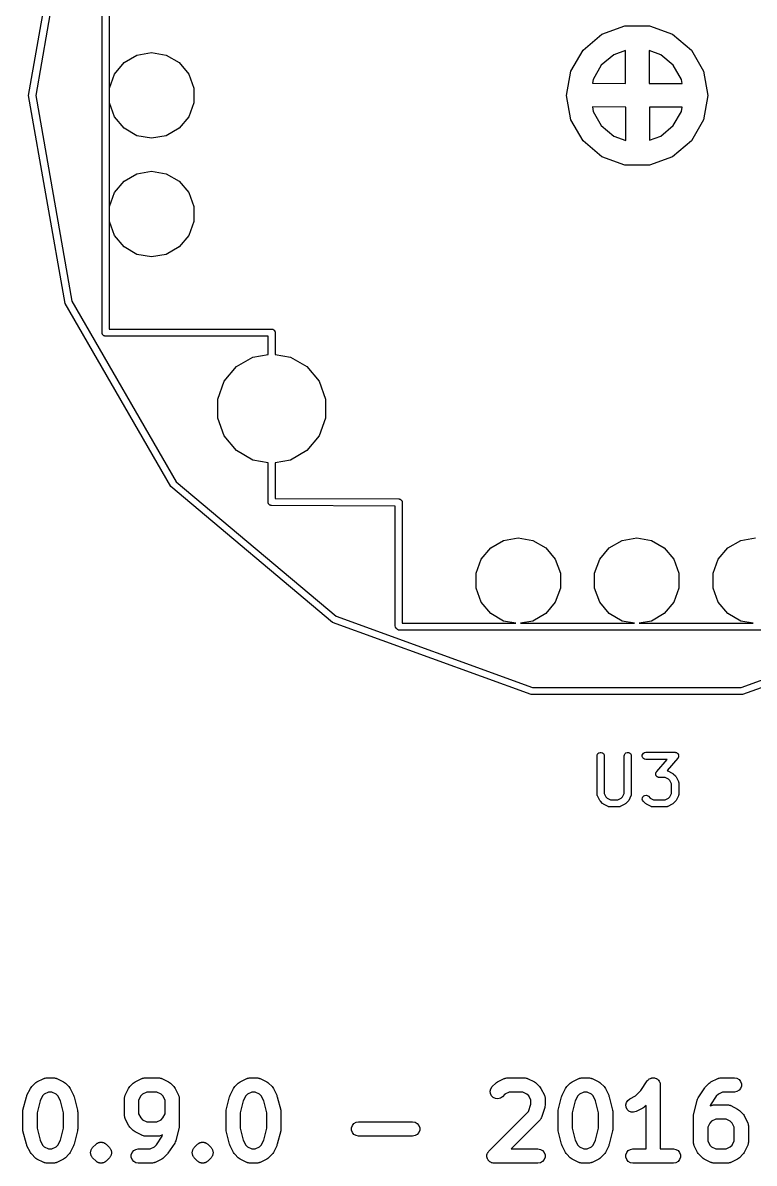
# Model space of a CAD drawing. Extents: x 76 to 227, y -129 to -83.
# Drawn here: x 201.29 to 216.72, y -128.74 to -104.7 of the extents above; entities that cross this region are included whole.
import ezdxf

# ---------------------------------------------------------------- set-up
doc = ezdxf.new("R2010")
doc.units = 0
doc.header["$MEASUREMENT"] = 0
doc.layers.add('BLACK', color=7, linetype='CONTINUOUS')

msp = doc.modelspace()

# ---------------------------------------------------------------- linework, layer by layer
at = {"layer": 'Black'}
for p, q in [((202.965, -111.23), (202.965, -101.23)), ((203.115, -101.265), (203.115, -111.155)), ((201.415, -106.23), (202.188, -101.844)), ((202.329, -101.895), (201.565, -106.23)), ((213.505, -104.94), (213.991, -104.763)), ((213.991, -104.763), (214.509, -104.763)), ((214.509, -104.763), (214.995, -104.94)), ((213.109, -105.272), (213.505, -104.94)), ((214.995, -104.94), (215.391, -105.272)), ((212.85, -105.72), (213.109, -105.272)), ((214.001, -105.284), (213.755, -105.373)), ((214.004, -105.974), (214.001, -105.284)), ((214.745, -105.373), (214.501, -105.284)), ((214.501, -105.284), (214.504, -105.976)), ((215.391, -105.272), (215.65, -105.72)), ((203.228, -105.778), (203.429, -105.538)), ((203.429, -105.538), (203.701, -105.381)), ((203.701, -105.381), (204.01, -105.327)), ((204.01, -105.327), (204.319, -105.381)), ((204.319, -105.381), (204.591, -105.538)), ((204.591, -105.538), (204.792, -105.778)), ((213.755, -105.373), (213.492, -105.594)), ((215.008, -105.594), (214.745, -105.373)), ((203.12, -106.073), (203.228, -105.778)), ((204.792, -105.778), (204.9, -106.073)), ((212.76, -106.23), (212.85, -105.72)), ((213.492, -105.594), (213.32, -105.891)), ((215.18, -105.891), (215.008, -105.594)), ((215.65, -105.72), (215.74, -106.23)), ((213.32, -105.891), (213.306, -105.971)), ((213.306, -105.971), (214.004, -105.974)), ((214.504, -105.976), (215.196, -105.979)), ((215.196, -105.979), (215.18, -105.891)), ((202.188, -110.616), (201.415, -106.23)), ((201.565, -106.23), (202.329, -110.565)), ((203.12, -106.387), (203.12, -106.073)), ((204.9, -106.073), (204.9, -106.387)), ((212.85, -106.74), (212.76, -106.23)), ((215.74, -106.23), (215.65, -106.74)), ((203.228, -106.682), (203.12, -106.387)), ((204.9, -106.387), (204.792, -106.682)), ((214.006, -106.474), (213.303, -106.471)), ((213.303, -106.471), (213.32, -106.569)), ((214.01, -107.18), (214.006, -106.474)), ((215.196, -106.479), (214.506, -106.476)), ((214.506, -106.476), (214.51, -107.173)), ((215.18, -106.569), (215.196, -106.479)), ((203.429, -106.922), (203.228, -106.682)), ((204.792, -106.682), (204.591, -106.922)), ((213.109, -107.188), (212.85, -106.74)), ((213.32, -106.569), (213.492, -106.866)), ((215.008, -106.866), (215.18, -106.569)), ((215.65, -106.74), (215.391, -107.188)), ((203.701, -107.079), (203.429, -106.922)), ((204.591, -106.922), (204.319, -107.079)), ((213.492, -106.866), (213.755, -107.087)), ((214.745, -107.087), (215.008, -106.866)), ((204.01, -107.133), (203.701, -107.079)), ((204.319, -107.079), (204.01, -107.133)), ((213.505, -107.52), (213.109, -107.188)), ((213.755, -107.087), (214.01, -107.18)), ((214.51, -107.173), (214.745, -107.087)), ((215.391, -107.188), (214.995, -107.52)), ((213.991, -107.697), (213.505, -107.52)), ((214.509, -107.697), (213.991, -107.697)), ((214.995, -107.52), (214.509, -107.697)), ((203.429, -108.038), (203.701, -107.881)), ((203.701, -107.881), (204.01, -107.827)), ((204.01, -107.827), (204.319, -107.881)), ((204.319, -107.881), (204.591, -108.038)), ((203.228, -108.278), (203.429, -108.038)), ((204.591, -108.038), (204.792, -108.278)), ((203.12, -108.573), (203.228, -108.278)), ((204.792, -108.278), (204.9, -108.573)), ((203.12, -108.887), (203.12, -108.573)), ((204.9, -108.573), (204.9, -108.887)), ((203.228, -109.182), (203.12, -108.887)), ((204.9, -108.887), (204.792, -109.182)), ((203.429, -109.422), (203.228, -109.182)), ((204.792, -109.182), (204.591, -109.422)), ((203.701, -109.579), (203.429, -109.422)), ((204.01, -109.633), (203.701, -109.579)), ((204.319, -109.579), (204.01, -109.633)), ((204.591, -109.422), (204.319, -109.579)), ((202.329, -110.565), (204.53, -114.377)), ((204.415, -114.474), (202.188, -110.616)), ((202.966, -111.236), (202.965, -111.23)), ((202.966, -111.243), (202.966, -111.236)), ((202.968, -111.249), (202.966, -111.243)), ((202.97, -111.256), (202.968, -111.249)), ((202.973, -111.261), (202.97, -111.256)), ((202.975, -111.267), (202.973, -111.261)), ((202.979, -111.273), (202.975, -111.267)), ((202.983, -111.278), (202.979, -111.273)), ((202.988, -111.282), (202.983, -111.278)), ((202.992, -111.287), (202.988, -111.282)), ((202.997, -111.291), (202.992, -111.287)), ((203.002, -111.295), (202.997, -111.291)), ((203.009, -111.297), (203.002, -111.295)), ((203.014, -111.3), (203.009, -111.297)), ((203.021, -111.302), (203.014, -111.3)), ((203.027, -111.304), (203.021, -111.302)), ((203.034, -111.304), (203.027, -111.304)), ((203.04, -111.305), (203.034, -111.304)), ((206.465, -111.305), (203.04, -111.305)), ((203.115, -111.155), (206.54, -111.155)), ((206.465, -111.689), (206.465, -111.305)), ((206.54, -111.155), (206.546, -111.156)), ((206.546, -111.156), (206.553, -111.156)), ((206.553, -111.156), (206.559, -111.158)), ((206.559, -111.158), (206.566, -111.16)), ((206.566, -111.16), (206.571, -111.163)), ((206.571, -111.163), (206.577, -111.165)), ((206.577, -111.165), (206.583, -111.169)), ((206.583, -111.169), (206.588, -111.173)), ((206.588, -111.173), (206.592, -111.178)), ((206.592, -111.178), (206.597, -111.182)), ((206.597, -111.182), (206.601, -111.187)), ((206.601, -111.187), (206.605, -111.192)), ((206.605, -111.192), (206.607, -111.199)), ((206.607, -111.199), (206.61, -111.204)), ((206.61, -111.204), (206.612, -111.211)), ((206.612, -111.211), (206.614, -111.217)), ((206.614, -111.217), (206.614, -111.224)), ((206.614, -111.224), (206.615, -111.23)), ((206.615, -111.23), (206.615, -111.689)), ((205.798, -111.946), (206.145, -111.745)), ((206.145, -111.745), (206.465, -111.689)), ((206.615, -111.689), (206.935, -111.745)), ((206.935, -111.745), (207.282, -111.946)), ((205.54, -112.253), (205.798, -111.946)), ((207.282, -111.946), (207.54, -112.253)), ((205.403, -112.63), (205.54, -112.253)), ((207.54, -112.253), (207.677, -112.63)), ((205.403, -113.03), (205.403, -112.63)), ((207.677, -112.63), (207.677, -113.03)), ((205.54, -113.407), (205.403, -113.03)), ((207.677, -113.03), (207.54, -113.407)), ((205.798, -113.714), (205.54, -113.407)), ((207.54, -113.407), (207.282, -113.714)), ((206.145, -113.915), (205.798, -113.714)), ((206.465, -113.971), (206.145, -113.915)), ((206.935, -113.915), (206.615, -113.971)), ((207.282, -113.714), (206.935, -113.915)), ((206.465, -114.8), (206.465, -113.971)), ((206.615, -113.971), (206.615, -114.725)), ((204.53, -114.377), (207.903, -117.207)), ((207.827, -117.337), (204.415, -114.474)), ((206.466, -114.806), (206.465, -114.8)), ((206.466, -114.813), (206.466, -114.806)), ((206.468, -114.819), (206.466, -114.813)), ((206.47, -114.826), (206.468, -114.819)), ((206.473, -114.831), (206.47, -114.826)), ((206.475, -114.837), (206.473, -114.831)), ((206.479, -114.842), (206.475, -114.837)), ((206.483, -114.848), (206.479, -114.842)), ((206.487, -114.852), (206.483, -114.848)), ((206.492, -114.857), (206.487, -114.852)), ((206.497, -114.861), (206.492, -114.857)), ((206.502, -114.865), (206.497, -114.861)), ((206.509, -114.867), (206.502, -114.865)), ((206.514, -114.87), (206.509, -114.867)), ((206.521, -114.872), (206.514, -114.87)), ((206.527, -114.874), (206.521, -114.872)), ((206.533, -114.874), (206.527, -114.874)), ((206.54, -114.875), (206.533, -114.874)), ((209.145, -114.885), (206.54, -114.875)), ((206.615, -114.725), (209.22, -114.735)), ((209.145, -117.41), (209.145, -114.885)), ((209.22, -114.735), (209.227, -114.736)), ((209.227, -114.736), (209.233, -114.736)), ((209.233, -114.736), (209.239, -114.738)), ((209.239, -114.738), (209.246, -114.74)), ((209.246, -114.74), (209.251, -114.743)), ((209.251, -114.743), (209.257, -114.745)), ((209.257, -114.745), (209.263, -114.749)), ((209.263, -114.749), (209.268, -114.753)), ((209.268, -114.753), (209.273, -114.758)), ((209.273, -114.758), (209.277, -114.762)), ((209.277, -114.762), (209.281, -114.768)), ((209.281, -114.768), (209.285, -114.773)), ((209.285, -114.773), (209.287, -114.779)), ((209.287, -114.779), (209.29, -114.784)), ((209.29, -114.784), (209.292, -114.791)), ((209.292, -114.791), (209.294, -114.797)), ((209.294, -114.797), (209.294, -114.804)), ((209.294, -114.804), (209.295, -114.81)), ((209.295, -114.81), (209.295, -117.355)), ((211.159, -115.768), (211.431, -115.611)), ((211.431, -115.611), (211.74, -115.557)), ((211.74, -115.557), (212.049, -115.611)), ((212.049, -115.611), (212.321, -115.768)), ((213.659, -115.768), (213.931, -115.611)), ((213.931, -115.611), (214.24, -115.557)), ((214.24, -115.557), (214.549, -115.611)), ((214.549, -115.611), (214.821, -115.768)), ((216.159, -115.768), (216.431, -115.611)), ((216.431, -115.611), (216.74, -115.557)), ((210.958, -116.008), (211.159, -115.768)), ((212.321, -115.768), (212.522, -116.008)), ((213.458, -116.008), (213.659, -115.768)), ((214.821, -115.768), (215.022, -116.008)), ((215.958, -116.008), (216.159, -115.768)), ((210.85, -116.303), (210.958, -116.008)), ((212.522, -116.008), (212.63, -116.303)), ((213.35, -116.303), (213.458, -116.008)), ((215.022, -116.008), (215.13, -116.303)), ((215.85, -116.303), (215.958, -116.008)), ((210.85, -116.617), (210.85, -116.303)), ((212.63, -116.303), (212.63, -116.617)), ((213.35, -116.617), (213.35, -116.303)), ((215.13, -116.303), (215.13, -116.617)), ((215.85, -116.617), (215.85, -116.303)), ((210.958, -116.912), (210.85, -116.617)), ((212.63, -116.617), (212.522, -116.912)), ((213.458, -116.912), (213.35, -116.617)), ((215.13, -116.617), (215.022, -116.912)), ((215.958, -116.912), (215.85, -116.617)), ((211.159, -117.152), (210.958, -116.912)), ((212.522, -116.912), (212.321, -117.152)), ((213.659, -117.152), (213.458, -116.912)), ((215.022, -116.912), (214.821, -117.152)), ((216.159, -117.152), (215.958, -116.912)), ((207.903, -117.207), (212.039, -118.712)), ((211.431, -117.309), (211.159, -117.152)), ((211.692, -117.355), (211.431, -117.309)), ((212.049, -117.309), (211.788, -117.355)), ((212.321, -117.152), (212.049, -117.309)), ((213.931, -117.309), (213.659, -117.152)), ((214.192, -117.355), (213.931, -117.309)), ((214.549, -117.309), (214.288, -117.355)), ((214.821, -117.152), (214.549, -117.309)), ((216.431, -117.309), (216.159, -117.152)), ((216.692, -117.355), (216.431, -117.309)), ((216.441, -118.712), (220.577, -117.207)), ((212.013, -118.86), (207.827, -117.337)), ((209.15, -117.436), (209.145, -117.41)), ((209.163, -117.458), (209.15, -117.436)), ((209.178, -117.472), (209.163, -117.458)), ((209.192, -117.487), (209.178, -117.472)), ((209.214, -117.5), (209.192, -117.487)), ((209.24, -117.505), (209.214, -117.5)), ((219.24, -117.505), (209.24, -117.505)), ((209.295, -117.355), (211.692, -117.355)), ((211.788, -117.355), (214.192, -117.355)), ((214.288, -117.355), (216.692, -117.355)), ((220.653, -117.337), (216.467, -118.86)), ((212.039, -118.712), (216.441, -118.712)), ((216.467, -118.86), (212.013, -118.86)), ((213.403, -120.152), (213.408, -120.127)), ((213.403, -120.962), (213.403, -120.152)), ((213.408, -120.127), (213.421, -120.104)), ((213.421, -120.104), (213.441, -120.087)), ((213.441, -120.087), (213.465, -120.079)), ((213.465, -120.079), (213.491, -120.079)), ((213.491, -120.079), (213.516, -120.087)), ((213.516, -120.087), (213.536, -120.104)), ((213.536, -120.104), (213.549, -120.127)), ((213.549, -120.127), (213.553, -120.152)), ((213.553, -120.152), (213.553, -120.944)), ((213.975, -120.152), (213.979, -120.127)), ((213.975, -120.944), (213.975, -120.152)), ((213.979, -120.127), (213.992, -120.104)), ((213.992, -120.104), (214.012, -120.087)), ((214.012, -120.087), (214.036, -120.079)), ((214.036, -120.079), (214.063, -120.079)), ((214.063, -120.079), (214.087, -120.087)), ((214.087, -120.087), (214.107, -120.104)), ((214.107, -120.104), (214.12, -120.127)), ((214.12, -120.127), (214.125, -120.152)), ((214.125, -120.152), (214.125, -120.962)), ((214.357, -120.139), (214.366, -120.115)), ((214.357, -120.165), (214.357, -120.139)), ((214.366, -120.19), (214.357, -120.165)), ((214.366, -120.115), (214.382, -120.095)), ((214.382, -120.21), (214.366, -120.19)), ((214.382, -120.095), (214.405, -120.082)), ((214.405, -120.082), (214.43, -120.077)), ((214.43, -120.077), (215.05, -120.077)), ((215.106, -120.202), (214.878, -120.462)), ((215.05, -120.077), (215.057, -120.079)), ((215.057, -120.079), (215.064, -120.079)), ((215.064, -120.079), (215.069, -120.081)), ((215.069, -120.081), (215.075, -120.082)), ((215.075, -120.082), (215.082, -120.086)), ((215.082, -120.086), (215.088, -120.088)), ((215.088, -120.088), (215.093, -120.092)), ((215.093, -120.092), (215.098, -120.095)), ((215.098, -120.095), (215.102, -120.101)), ((215.102, -120.101), (215.108, -120.105)), ((215.11, -120.195), (215.106, -120.202)), ((215.108, -120.105), (215.111, -120.11)), ((215.114, -120.19), (215.11, -120.195)), ((215.111, -120.11), (215.114, -120.115)), ((215.114, -120.115), (215.117, -120.122)), ((215.116, -120.184), (215.114, -120.19)), ((215.119, -120.179), (215.116, -120.184)), ((215.117, -120.122), (215.121, -120.128)), ((215.121, -120.172), (215.119, -120.179)), ((215.121, -120.128), (215.121, -120.134)), ((215.121, -120.134), (215.123, -120.139)), ((215.123, -120.165), (215.121, -120.172)), ((215.123, -120.139), (215.123, -120.147)), ((215.123, -120.147), (215.125, -120.154)), ((215.125, -120.154), (215.123, -120.16)), ((215.123, -120.16), (215.123, -120.165)), ((214.405, -120.223), (214.382, -120.21)), ((214.43, -120.227), (214.405, -120.223)), ((214.884, -120.227), (214.43, -120.227)), ((214.66, -120.484), (214.884, -120.227)), ((214.641, -120.532), (214.642, -120.526)), ((214.642, -120.539), (214.641, -120.532)), ((214.642, -120.52), (214.645, -120.513)), ((214.642, -120.526), (214.642, -120.52)), ((214.642, -120.546), (214.642, -120.539)), ((214.644, -120.552), (214.642, -120.546)), ((214.645, -120.558), (214.644, -120.552)), ((214.645, -120.513), (214.646, -120.506)), ((214.649, -120.564), (214.645, -120.558)), ((214.646, -120.506), (214.649, -120.501)), ((214.649, -120.501), (214.651, -120.496)), ((214.651, -120.571), (214.649, -120.564)), ((214.651, -120.496), (214.656, -120.49)), ((214.655, -120.575), (214.651, -120.571)), ((214.658, -120.58), (214.655, -120.575)), ((214.656, -120.49), (214.66, -120.484)), ((214.663, -120.585), (214.658, -120.58)), ((214.668, -120.591), (214.663, -120.585)), ((214.673, -120.594), (214.668, -120.591)), ((214.677, -120.597), (214.673, -120.594)), ((214.684, -120.6), (214.677, -120.597)), ((214.691, -120.604), (214.684, -120.6)), ((214.696, -120.605), (214.691, -120.604)), ((214.702, -120.607), (214.696, -120.605)), ((214.709, -120.607), (214.702, -120.607)), ((214.716, -120.608), (214.709, -120.607)), ((214.841, -120.608), (214.716, -120.608)), ((214.91, -120.643), (214.841, -120.608)), ((214.878, -120.462), (214.885, -120.463)), ((214.885, -120.463), (214.888, -120.465)), ((214.888, -120.465), (214.893, -120.466)), ((214.893, -120.466), (214.988, -120.514)), ((214.94, -120.673), (214.91, -120.643)), ((214.975, -120.742), (214.94, -120.673)), ((214.988, -120.514), (214.997, -120.521)), ((214.997, -120.521), (215.007, -120.528)), ((215.007, -120.528), (215.055, -120.576)), ((215.055, -120.576), (215.062, -120.585)), ((215.062, -120.585), (215.069, -120.595)), ((215.069, -120.595), (215.117, -120.69)), ((214.975, -120.944), (214.975, -120.742)), ((215.117, -120.69), (215.118, -120.694)), ((215.118, -120.694), (215.12, -120.698)), ((215.12, -120.698), (215.122, -120.707)), ((215.122, -120.707), (215.124, -120.715)), ((215.124, -120.715), (215.124, -120.72)), ((215.124, -120.72), (215.125, -120.724)), ((215.125, -120.724), (215.125, -120.962)), ((213.404, -120.966), (213.403, -120.962)), ((213.404, -120.97), (213.404, -120.966)), ((213.406, -120.979), (213.404, -120.97)), ((213.408, -120.988), (213.406, -120.979)), ((213.41, -120.991), (213.408, -120.988)), ((213.411, -120.995), (213.41, -120.991)), ((213.459, -121.091), (213.411, -120.995)), ((213.466, -121.1), (213.459, -121.091)), ((213.473, -121.11), (213.466, -121.1)), ((213.52, -121.158), (213.473, -121.11)), ((213.53, -121.165), (213.52, -121.158)), ((213.54, -121.172), (213.53, -121.165)), ((213.553, -120.944), (213.587, -121.013)), ((213.587, -121.013), (213.618, -121.043)), ((213.618, -121.043), (213.686, -121.077)), ((213.686, -121.077), (213.841, -121.077)), ((213.841, -121.077), (213.91, -121.043)), ((213.91, -121.043), (213.94, -121.013)), ((213.94, -121.013), (213.975, -120.944)), ((213.997, -121.165), (213.988, -121.172)), ((214.007, -121.158), (213.997, -121.165)), ((214.055, -121.11), (214.007, -121.158)), ((214.062, -121.1), (214.055, -121.11)), ((214.069, -121.091), (214.062, -121.1)), ((214.117, -120.995), (214.069, -121.091)), ((214.118, -120.991), (214.117, -120.995)), ((214.12, -120.988), (214.118, -120.991)), ((214.122, -120.979), (214.12, -120.988)), ((214.124, -120.97), (214.122, -120.979)), ((214.125, -120.962), (214.124, -120.966)), ((214.124, -120.966), (214.124, -120.97)), ((214.356, -121.064), (214.358, -121.038)), ((214.363, -121.089), (214.356, -121.064)), ((214.358, -121.038), (214.369, -121.014)), ((214.377, -121.11), (214.363, -121.089)), ((214.369, -121.014), (214.387, -120.996)), ((214.425, -121.158), (214.377, -121.11)), ((214.387, -120.996), (214.411, -120.985)), ((214.411, -120.985), (214.437, -120.982)), ((214.435, -121.165), (214.425, -121.158)), ((214.445, -121.172), (214.435, -121.165)), ((214.437, -120.982), (214.462, -120.989)), ((214.462, -120.989), (214.484, -121.004)), ((214.484, -121.004), (214.523, -121.043)), ((214.523, -121.043), (214.591, -121.077)), ((214.591, -121.077), (214.841, -121.077)), ((214.841, -121.077), (214.91, -121.043)), ((214.91, -121.043), (214.94, -121.013)), ((214.94, -121.013), (214.975, -120.944)), ((214.997, -121.165), (214.988, -121.172)), ((215.007, -121.158), (214.997, -121.165)), ((215.055, -121.11), (215.007, -121.158)), ((215.062, -121.1), (215.055, -121.11)), ((215.069, -121.091), (215.062, -121.1)), ((215.117, -120.995), (215.069, -121.091)), ((215.118, -120.991), (215.117, -120.995)), ((215.12, -120.988), (215.118, -120.991)), ((215.122, -120.979), (215.12, -120.988)), ((215.124, -120.97), (215.122, -120.979)), ((215.125, -120.962), (215.124, -120.966)), ((215.124, -120.966), (215.124, -120.97)), ((213.635, -121.219), (213.54, -121.172)), ((213.639, -121.221), (213.635, -121.219)), ((213.643, -121.223), (213.639, -121.221)), ((213.652, -121.224), (213.643, -121.223)), ((213.66, -121.227), (213.652, -121.224)), ((213.664, -121.227), (213.66, -121.227)), ((213.669, -121.227), (213.664, -121.227)), ((213.859, -121.227), (213.669, -121.227)), ((213.863, -121.227), (213.859, -121.227)), ((213.868, -121.227), (213.863, -121.227)), ((213.876, -121.224), (213.868, -121.227)), ((213.885, -121.223), (213.876, -121.224)), ((213.888, -121.221), (213.885, -121.223)), ((213.893, -121.219), (213.888, -121.221)), ((213.988, -121.172), (213.893, -121.219)), ((214.54, -121.219), (214.445, -121.172)), ((214.544, -121.221), (214.54, -121.219)), ((214.548, -121.223), (214.544, -121.221)), ((214.556, -121.224), (214.548, -121.223)), ((214.565, -121.227), (214.556, -121.224)), ((214.569, -121.227), (214.565, -121.227)), ((214.573, -121.227), (214.569, -121.227)), ((214.859, -121.227), (214.573, -121.227)), ((214.863, -121.227), (214.859, -121.227)), ((214.868, -121.227), (214.863, -121.227)), ((214.876, -121.224), (214.868, -121.227)), ((214.885, -121.223), (214.876, -121.224)), ((214.888, -121.221), (214.885, -121.223)), ((214.893, -121.219), (214.888, -121.221)), ((214.988, -121.172), (214.893, -121.219)), ((201.38, -127.307), (201.452, -127.164)), ((201.452, -127.164), (201.466, -127.145)), ((201.466, -127.145), (201.48, -127.125)), ((201.48, -127.125), (201.551, -127.054)), ((201.551, -127.054), (201.571, -127.04)), ((201.571, -127.04), (201.59, -127.026)), ((201.59, -127.026), (201.733, -126.954)), ((201.733, -126.954), (201.741, -126.952)), ((201.741, -126.952), (201.749, -126.948)), ((201.749, -126.948), (201.766, -126.945)), ((201.766, -126.945), (201.783, -126.94)), ((201.783, -126.94), (201.791, -126.94)), ((201.791, -126.94), (201.8, -126.939)), ((201.8, -126.939), (201.943, -126.939)), ((201.943, -126.939), (201.951, -126.94)), ((201.951, -126.94), (201.96, -126.94)), ((201.96, -126.94), (201.977, -126.945)), ((201.977, -126.945), (201.994, -126.948)), ((201.994, -126.948), (202.002, -126.952)), ((202.002, -126.952), (202.01, -126.954)), ((202.01, -126.954), (202.153, -127.026)), ((202.153, -127.026), (202.172, -127.04)), ((202.172, -127.04), (202.192, -127.054)), ((202.192, -127.054), (202.263, -127.125)), ((202.263, -127.125), (202.277, -127.145)), ((202.277, -127.145), (202.291, -127.164)), ((202.291, -127.164), (202.363, -127.307)), ((203.452, -127.307), (203.523, -127.164)), ((203.523, -127.164), (203.537, -127.145)), ((203.537, -127.145), (203.551, -127.125)), ((203.551, -127.125), (203.623, -127.054)), ((203.623, -127.054), (203.642, -127.04)), ((203.642, -127.04), (203.661, -127.026)), ((203.661, -127.026), (203.804, -126.954)), ((203.804, -126.954), (203.813, -126.952)), ((203.813, -126.952), (203.82, -126.948)), ((203.82, -126.948), (203.837, -126.945)), ((203.837, -126.945), (203.854, -126.94)), ((203.854, -126.94), (203.863, -126.94)), ((203.863, -126.94), (203.871, -126.939)), ((203.871, -126.939), (204.157, -126.939)), ((204.157, -126.939), (204.166, -126.94)), ((204.166, -126.94), (204.174, -126.94)), ((204.174, -126.94), (204.191, -126.945)), ((204.191, -126.945), (204.208, -126.948)), ((204.208, -126.948), (204.216, -126.952)), ((204.216, -126.952), (204.224, -126.954)), ((204.224, -126.954), (204.367, -127.026)), ((204.367, -127.026), (204.386, -127.04)), ((204.386, -127.04), (204.406, -127.054)), ((204.406, -127.054), (204.477, -127.125)), ((204.477, -127.125), (204.491, -127.145)), ((204.491, -127.145), (204.506, -127.164)), ((204.506, -127.164), (204.577, -127.307)), ((205.666, -127.307), (205.737, -127.164)), ((205.737, -127.164), (205.752, -127.145)), ((205.752, -127.145), (205.765, -127.125)), ((205.765, -127.125), (205.837, -127.054)), ((205.837, -127.054), (205.856, -127.04)), ((205.856, -127.04), (205.876, -127.026)), ((205.876, -127.026), (206.019, -126.954)), ((206.019, -126.954), (206.027, -126.952)), ((206.027, -126.952), (206.034, -126.948)), ((206.034, -126.948), (206.052, -126.945)), ((206.052, -126.945), (206.069, -126.94)), ((206.069, -126.94), (206.077, -126.94)), ((206.077, -126.94), (206.086, -126.939)), ((206.086, -126.939), (206.229, -126.939)), ((206.229, -126.939), (206.237, -126.94)), ((206.237, -126.94), (206.246, -126.94)), ((206.246, -126.94), (206.263, -126.945)), ((206.263, -126.945), (206.28, -126.948)), ((206.28, -126.948), (206.287, -126.952)), ((206.287, -126.952), (206.296, -126.954)), ((206.296, -126.954), (206.439, -127.026)), ((206.439, -127.026), (206.458, -127.04)), ((206.458, -127.04), (206.477, -127.054)), ((206.477, -127.054), (206.549, -127.125)), ((206.549, -127.125), (206.563, -127.145)), ((206.563, -127.145), (206.577, -127.164)), ((206.577, -127.164), (206.648, -127.307)), ((211.151, -127.218), (211.164, -127.168)), ((211.164, -127.168), (211.194, -127.125)), ((211.194, -127.125), (211.265, -127.054)), ((211.265, -127.054), (211.285, -127.04)), ((211.285, -127.04), (211.304, -127.026)), ((211.304, -127.026), (211.447, -126.954)), ((211.447, -126.954), (211.455, -126.952)), ((211.455, -126.952), (211.463, -126.948)), ((211.463, -126.948), (211.48, -126.945)), ((211.48, -126.945), (211.497, -126.94)), ((211.497, -126.94), (211.506, -126.94)), ((211.506, -126.94), (211.514, -126.939)), ((211.514, -126.939), (211.871, -126.939)), ((211.871, -126.939), (211.88, -126.94)), ((211.88, -126.94), (211.889, -126.94)), ((211.889, -126.94), (211.905, -126.945)), ((211.905, -126.945), (211.923, -126.948)), ((211.923, -126.948), (211.93, -126.952)), ((211.93, -126.952), (211.939, -126.954)), ((211.939, -126.954), (212.081, -127.026)), ((212.081, -127.026), (212.101, -127.04)), ((212.101, -127.04), (212.12, -127.054)), ((212.12, -127.054), (212.192, -127.125)), ((212.192, -127.125), (212.206, -127.145)), ((212.206, -127.145), (212.22, -127.164)), ((212.22, -127.164), (212.291, -127.307)), ((212.666, -127.307), (212.737, -127.164)), ((212.737, -127.164), (212.752, -127.145)), ((212.752, -127.145), (212.765, -127.125)), ((212.765, -127.125), (212.837, -127.054)), ((212.837, -127.054), (212.856, -127.04)), ((212.856, -127.04), (212.876, -127.026)), ((212.876, -127.026), (213.019, -126.954)), ((213.019, -126.954), (213.027, -126.952)), ((213.027, -126.952), (213.034, -126.948)), ((213.034, -126.948), (213.052, -126.945)), ((213.052, -126.945), (213.069, -126.94)), ((213.069, -126.94), (213.077, -126.94)), ((213.077, -126.94), (213.086, -126.939)), ((213.086, -126.939), (213.229, -126.939)), ((213.229, -126.939), (213.237, -126.94)), ((213.237, -126.94), (213.246, -126.94)), ((213.246, -126.94), (213.263, -126.945)), ((213.263, -126.945), (213.28, -126.948)), ((213.28, -126.948), (213.287, -126.952)), ((213.287, -126.952), (213.296, -126.954)), ((213.296, -126.954), (213.439, -127.026)), ((213.439, -127.026), (213.458, -127.04)), ((213.458, -127.04), (213.477, -127.054)), ((213.477, -127.054), (213.549, -127.125)), ((213.549, -127.125), (213.563, -127.145)), ((213.563, -127.145), (213.577, -127.164)), ((213.577, -127.164), (213.648, -127.307)), ((214.326, -127.207), (214.461, -127.005)), ((214.461, -127.005), (214.467, -126.999)), ((214.467, -126.999), (214.471, -126.992)), ((214.471, -126.992), (214.485, -126.981)), ((214.485, -126.981), (214.497, -126.968)), ((214.497, -126.968), (214.504, -126.964)), ((214.504, -126.964), (214.511, -126.959)), ((214.511, -126.959), (214.528, -126.953)), ((214.528, -126.953), (214.544, -126.945)), ((214.544, -126.945), (214.552, -126.944)), ((214.552, -126.944), (214.56, -126.941)), ((214.56, -126.941), (214.578, -126.941)), ((214.578, -126.941), (214.595, -126.939)), ((214.595, -126.939), (214.603, -126.941)), ((214.603, -126.941), (214.612, -126.941)), ((214.612, -126.941), (214.629, -126.947)), ((214.629, -126.947), (214.646, -126.951)), ((214.646, -126.951), (214.653, -126.956)), ((214.653, -126.956), (214.661, -126.959)), ((214.661, -126.959), (214.674, -126.97)), ((214.674, -126.97), (214.689, -126.98)), ((214.689, -126.98), (214.694, -126.987)), ((214.694, -126.987), (214.701, -126.992)), ((214.701, -126.992), (214.71, -127.008)), ((214.71, -127.008), (214.72, -127.022)), ((214.72, -127.022), (214.723, -127.03)), ((214.723, -127.03), (214.727, -127.037)), ((214.727, -127.037), (214.73, -127.055)), ((214.73, -127.055), (214.735, -127.072)), ((214.735, -127.072), (214.734, -127.08)), ((214.734, -127.08), (214.736, -127.089)), ((214.736, -127.089), (214.736, -128.439)), ((215.532, -127.363), (215.675, -127.148)), ((215.675, -127.148), (215.685, -127.138)), ((215.685, -127.138), (215.694, -127.125)), ((215.694, -127.125), (215.765, -127.054)), ((215.765, -127.054), (215.785, -127.04)), ((215.785, -127.04), (215.804, -127.026)), ((215.804, -127.026), (215.947, -126.954)), ((215.947, -126.954), (215.955, -126.952)), ((215.955, -126.952), (215.963, -126.948)), ((215.963, -126.948), (215.98, -126.945)), ((215.98, -126.945), (215.997, -126.94)), ((215.997, -126.94), (216.006, -126.94)), ((216.006, -126.94), (216.014, -126.939)), ((216.014, -126.939), (216.3, -126.939)), ((216.3, -126.939), (216.351, -126.948)), ((216.351, -126.948), (216.396, -126.974)), ((216.396, -126.974), (216.43, -127.014)), ((216.43, -127.164), (216.396, -127.203)), ((216.43, -127.014), (216.448, -127.063)), ((216.448, -127.115), (216.43, -127.164)), ((216.448, -127.063), (216.448, -127.115)), ((201.297, -127.624), (201.369, -127.338)), ((201.369, -127.338), (201.375, -127.323)), ((201.375, -127.323), (201.38, -127.307)), ((201.709, -127.32), (201.656, -127.427)), ((201.746, -127.283), (201.709, -127.32)), ((201.835, -127.239), (201.746, -127.283)), ((201.907, -127.239), (201.835, -127.239)), ((201.997, -127.283), (201.907, -127.239)), ((202.034, -127.32), (201.997, -127.283)), ((202.087, -127.427), (202.034, -127.32)), ((202.363, -127.307), (202.367, -127.323)), ((202.367, -127.323), (202.374, -127.338)), ((202.374, -127.338), (202.446, -127.624)), ((203.436, -127.374), (203.437, -127.366)), ((203.436, -127.731), (203.436, -127.374)), ((203.437, -127.357), (203.442, -127.34)), ((203.437, -127.366), (203.437, -127.357)), ((203.442, -127.34), (203.445, -127.323)), ((203.445, -127.323), (203.449, -127.315)), ((203.449, -127.315), (203.452, -127.307)), ((203.78, -127.32), (203.736, -127.41)), ((203.736, -127.41), (203.736, -127.696)), ((203.817, -127.283), (203.78, -127.32)), ((203.907, -127.239), (203.817, -127.283)), ((204.122, -127.239), (203.907, -127.239)), ((204.211, -127.283), (204.122, -127.239)), ((204.248, -127.32), (204.211, -127.283)), ((204.293, -127.41), (204.248, -127.32)), ((204.293, -127.696), (204.293, -127.41)), ((204.577, -127.307), (204.579, -127.315)), ((204.579, -127.315), (204.584, -127.323)), ((204.584, -127.323), (204.587, -127.34)), ((204.587, -127.34), (204.592, -127.357)), ((204.592, -127.357), (204.591, -127.366)), ((204.591, -127.366), (204.593, -127.374)), ((204.593, -127.374), (204.593, -127.946)), ((205.583, -127.624), (205.654, -127.338)), ((205.654, -127.338), (205.661, -127.323)), ((205.661, -127.323), (205.666, -127.307)), ((205.995, -127.32), (205.942, -127.427)), ((206.032, -127.283), (205.995, -127.32)), ((206.121, -127.239), (206.032, -127.283)), ((206.193, -127.239), (206.121, -127.239)), ((206.283, -127.283), (206.193, -127.239)), ((206.32, -127.32), (206.283, -127.283)), ((206.373, -127.427), (206.32, -127.32)), ((206.648, -127.307), (206.653, -127.323)), ((206.653, -127.323), (206.66, -127.338)), ((206.66, -127.338), (206.731, -127.624)), ((211.155, -127.27), (211.151, -127.218)), ((211.177, -127.317), (211.155, -127.27)), ((211.214, -127.354), (211.177, -127.317)), ((211.261, -127.376), (211.214, -127.354)), ((211.313, -127.381), (211.261, -127.376)), ((211.363, -127.367), (211.313, -127.381)), ((211.406, -127.337), (211.363, -127.367)), ((211.46, -127.283), (211.406, -127.337)), ((211.55, -127.239), (211.46, -127.283)), ((211.836, -127.239), (211.55, -127.239)), ((211.925, -127.283), (211.836, -127.239)), ((211.962, -127.32), (211.925, -127.283)), ((212.007, -127.41), (211.962, -127.32)), ((212.007, -127.493), (212.007, -127.41)), ((212.291, -127.307), (212.294, -127.315)), ((212.294, -127.315), (212.298, -127.323)), ((212.298, -127.323), (212.301, -127.34)), ((212.301, -127.34), (212.306, -127.357)), ((212.306, -127.357), (212.306, -127.366)), ((212.306, -127.366), (212.307, -127.374)), ((212.307, -127.374), (212.307, -127.517)), ((212.583, -127.624), (212.654, -127.338)), ((212.654, -127.338), (212.661, -127.323)), ((212.661, -127.323), (212.666, -127.307)), ((212.995, -127.32), (212.942, -127.427)), ((213.032, -127.283), (212.995, -127.32)), ((213.121, -127.239), (213.032, -127.283)), ((213.193, -127.239), (213.121, -127.239)), ((213.283, -127.283), (213.193, -127.239)), ((213.32, -127.32), (213.283, -127.283)), ((213.373, -127.427), (213.32, -127.32)), ((213.648, -127.307), (213.653, -127.323)), ((213.653, -127.323), (213.66, -127.338)), ((213.66, -127.338), (213.731, -127.624)), ((214.02, -127.457), (214.048, -127.414)), ((214.048, -127.414), (214.09, -127.383)), ((214.09, -127.383), (214.211, -127.322)), ((214.211, -127.322), (214.326, -127.207)), ((215.44, -127.695), (215.512, -127.409)), ((215.512, -127.409), (215.522, -127.386)), ((215.522, -127.386), (215.532, -127.363)), ((215.917, -127.327), (215.796, -127.507)), ((215.96, -127.283), (215.917, -127.327)), ((216.05, -127.239), (215.96, -127.283)), ((216.3, -127.239), (216.05, -127.239)), ((216.351, -127.23), (216.3, -127.239)), ((216.396, -127.203), (216.351, -127.23)), ((201.293, -127.66), (201.296, -127.642)), ((201.296, -127.642), (201.297, -127.624)), ((201.656, -127.427), (201.593, -127.678)), ((202.15, -127.678), (202.087, -127.427)), ((202.446, -127.624), (202.447, -127.642)), ((202.447, -127.642), (202.45, -127.66)), ((205.579, -127.66), (205.582, -127.642)), ((205.582, -127.642), (205.583, -127.624)), ((205.942, -127.427), (205.879, -127.678)), ((206.436, -127.678), (206.373, -127.427)), ((206.731, -127.624), (206.733, -127.642)), ((206.733, -127.642), (206.736, -127.66)), ((211.123, -128.483), (211.955, -127.65)), ((211.955, -127.65), (212.007, -127.493)), ((212.299, -127.565), (212.228, -127.779)), ((212.303, -127.541), (212.299, -127.565)), ((212.307, -127.517), (212.303, -127.541)), ((212.579, -127.66), (212.582, -127.642)), ((212.582, -127.642), (212.583, -127.624)), ((212.942, -127.427), (212.879, -127.678)), ((213.436, -127.678), (213.373, -127.427)), ((213.731, -127.624), (213.733, -127.642)), ((213.733, -127.642), (213.736, -127.66)), ((214.007, -127.508), (214.02, -127.457)), ((214.013, -127.56), (214.007, -127.508)), ((214.037, -127.607), (214.013, -127.56)), ((214.074, -127.642), (214.037, -127.607)), ((214.122, -127.663), (214.074, -127.642)), ((214.224, -127.651), (214.174, -127.666)), ((214.367, -127.58), (214.224, -127.651)), ((214.386, -127.566), (214.367, -127.58)), ((214.406, -127.552), (214.386, -127.566)), ((214.436, -127.522), (214.406, -127.552)), ((214.436, -128.439), (214.436, -127.522)), ((215.796, -127.507), (215.79, -127.533)), ((215.79, -127.533), (215.804, -127.526)), ((215.804, -127.526), (215.813, -127.523)), ((215.813, -127.523), (215.82, -127.519)), ((215.82, -127.519), (215.837, -127.516)), ((215.837, -127.516), (215.854, -127.511)), ((215.854, -127.511), (215.863, -127.512)), ((215.863, -127.512), (215.871, -127.51)), ((215.871, -127.51), (216.157, -127.51)), ((216.157, -127.51), (216.166, -127.512)), ((216.166, -127.512), (216.174, -127.511)), ((216.174, -127.511), (216.191, -127.516)), ((216.191, -127.516), (216.208, -127.519)), ((216.208, -127.519), (216.216, -127.523)), ((216.216, -127.523), (216.224, -127.526)), ((216.224, -127.526), (216.367, -127.597)), ((216.367, -127.597), (216.386, -127.612)), ((216.386, -127.612), (216.406, -127.625)), ((216.406, -127.625), (216.477, -127.697)), ((201.293, -128.017), (201.293, -127.66)), ((201.593, -127.678), (201.593, -127.999)), ((202.15, -127.999), (202.15, -127.678)), ((202.45, -127.66), (202.45, -128.017)), ((203.437, -127.74), (203.436, -127.731)), ((203.437, -127.749), (203.437, -127.74)), ((203.442, -127.765), (203.437, -127.749)), ((203.445, -127.783), (203.442, -127.765)), ((203.449, -127.79), (203.445, -127.783)), ((203.452, -127.799), (203.449, -127.79)), ((203.523, -127.941), (203.452, -127.799)), ((203.736, -127.696), (203.78, -127.785)), ((203.78, -127.785), (203.817, -127.822)), ((203.817, -127.822), (203.907, -127.867)), ((203.907, -127.867), (204.122, -127.867)), ((204.122, -127.867), (204.211, -127.822)), ((204.211, -127.822), (204.248, -127.785)), ((204.248, -127.785), (204.293, -127.696)), ((205.579, -128.017), (205.579, -127.66)), ((205.879, -127.678), (205.879, -127.999)), ((206.436, -127.999), (206.436, -127.678)), ((206.736, -127.66), (206.736, -128.017)), ((208.275, -127.902), (208.32, -127.876)), ((208.32, -127.876), (208.371, -127.867)), ((208.371, -127.867), (209.514, -127.867)), ((209.514, -127.867), (209.566, -127.876)), ((209.566, -127.876), (209.611, -127.902)), ((212.192, -127.837), (211.591, -128.439)), ((212.197, -127.83), (212.192, -127.837)), ((212.203, -127.825), (212.197, -127.83)), ((212.212, -127.809), (212.203, -127.825)), ((212.222, -127.795), (212.212, -127.809)), ((212.224, -127.786), (212.222, -127.795)), ((212.228, -127.779), (212.224, -127.786)), ((212.579, -128.017), (212.579, -127.66)), ((212.879, -127.678), (212.879, -127.999)), ((213.436, -127.999), (213.436, -127.678)), ((213.736, -127.66), (213.736, -128.017)), ((214.174, -127.666), (214.122, -127.663)), ((215.436, -127.731), (215.439, -127.713)), ((215.436, -128.303), (215.436, -127.731)), ((215.439, -127.713), (215.44, -127.695)), ((215.78, -127.892), (215.736, -127.981)), ((215.817, -127.855), (215.78, -127.892)), ((215.907, -127.81), (215.817, -127.855)), ((216.122, -127.81), (215.907, -127.81)), ((216.211, -127.855), (216.122, -127.81)), ((216.248, -127.892), (216.211, -127.855)), ((216.293, -127.981), (216.248, -127.892)), ((216.477, -127.697), (216.491, -127.716)), ((216.491, -127.716), (216.506, -127.736)), ((216.506, -127.736), (216.577, -127.879)), ((216.577, -127.879), (216.579, -127.887)), ((216.579, -127.887), (216.584, -127.894)), ((216.584, -127.894), (216.587, -127.912)), ((201.296, -128.035), (201.293, -128.017)), ((201.297, -128.054), (201.296, -128.035)), ((201.369, -128.339), (201.297, -128.054)), ((201.593, -127.999), (201.656, -128.251)), ((202.087, -128.251), (202.15, -127.999)), ((202.446, -128.054), (202.374, -128.339)), ((202.447, -128.035), (202.446, -128.054)), ((202.45, -128.017), (202.447, -128.035)), ((203.537, -127.961), (203.523, -127.941)), ((203.551, -127.98), (203.537, -127.961)), ((203.623, -128.052), (203.551, -127.98)), ((203.642, -128.066), (203.623, -128.052)), ((203.661, -128.08), (203.642, -128.066)), ((203.804, -128.151), (203.661, -128.08)), ((204.588, -127.982), (204.517, -128.268)), ((204.59, -127.964), (204.588, -127.982)), ((204.593, -127.946), (204.59, -127.964)), ((205.582, -128.035), (205.579, -128.017)), ((205.583, -128.054), (205.582, -128.035)), ((205.654, -128.339), (205.583, -128.054)), ((205.879, -127.999), (205.942, -128.251)), ((206.373, -128.251), (206.436, -127.999)), ((206.731, -128.054), (206.66, -128.339)), ((206.733, -128.035), (206.731, -128.054)), ((206.736, -128.017), (206.733, -128.035)), ((208.224, -127.991), (208.242, -127.942)), ((208.224, -128.043), (208.224, -127.991)), ((208.242, -128.092), (208.224, -128.043)), ((208.242, -127.942), (208.275, -127.902)), ((208.275, -128.132), (208.242, -128.092)), ((208.32, -128.158), (208.275, -128.132)), ((209.611, -128.132), (209.566, -128.158)), ((209.611, -127.902), (209.644, -127.942)), ((209.644, -128.092), (209.611, -128.132)), ((209.644, -127.942), (209.662, -127.991)), ((209.662, -128.043), (209.644, -128.092)), ((209.662, -127.991), (209.662, -128.043)), ((212.582, -128.035), (212.579, -128.017)), ((212.583, -128.054), (212.582, -128.035)), ((212.654, -128.339), (212.583, -128.054)), ((212.879, -127.999), (212.942, -128.251)), ((213.373, -128.251), (213.436, -127.999)), ((213.731, -128.054), (213.66, -128.339)), ((213.733, -128.035), (213.731, -128.054)), ((213.736, -128.017), (213.733, -128.035)), ((215.736, -127.981), (215.736, -128.267)), ((216.293, -128.267), (216.293, -127.981)), ((216.587, -127.912), (216.592, -127.929)), ((216.592, -127.929), (216.591, -127.937)), ((216.591, -127.937), (216.593, -127.946)), ((216.593, -127.946), (216.593, -128.303)), ((201.375, -128.354), (201.369, -128.339)), ((201.38, -128.37), (201.375, -128.354)), ((201.452, -128.513), (201.38, -128.37)), ((201.656, -128.251), (201.709, -128.357)), ((201.709, -128.357), (201.746, -128.394)), ((201.997, -128.394), (202.034, -128.357)), ((202.034, -128.357), (202.087, -128.251)), ((202.363, -128.37), (202.291, -128.513)), ((202.367, -128.354), (202.363, -128.37)), ((202.374, -128.339), (202.367, -128.354)), ((202.765, -128.411), (202.837, -128.34)), ((202.837, -128.34), (202.848, -128.332)), ((202.848, -128.332), (202.857, -128.323)), ((202.857, -128.323), (202.863, -128.32)), ((202.863, -128.32), (202.868, -128.316)), ((202.868, -128.316), (202.874, -128.314)), ((202.874, -128.314), (202.879, -128.31)), ((202.879, -128.31), (202.892, -128.306)), ((202.892, -128.306), (202.904, -128.301)), ((202.904, -128.301), (202.911, -128.3)), ((202.911, -128.3), (202.917, -128.298)), ((202.917, -128.298), (202.923, -128.298)), ((202.923, -128.298), (202.93, -128.296)), ((202.93, -128.296), (202.943, -128.297)), ((202.943, -128.297), (202.956, -128.296)), ((202.956, -128.296), (202.962, -128.298)), ((202.962, -128.298), (202.969, -128.298)), ((202.969, -128.298), (202.975, -128.3)), ((202.975, -128.3), (202.982, -128.301)), ((202.982, -128.301), (202.994, -128.306)), ((202.994, -128.306), (203.006, -128.31)), ((203.006, -128.31), (203.012, -128.314)), ((203.012, -128.314), (203.018, -128.316)), ((203.018, -128.316), (203.023, -128.32)), ((203.023, -128.32), (203.029, -128.323)), ((203.029, -128.323), (203.038, -128.332)), ((203.038, -128.332), (203.049, -128.34)), ((203.049, -128.34), (203.12, -128.411)), ((203.813, -128.154), (203.804, -128.151)), ((203.82, -128.158), (203.813, -128.154)), ((203.837, -128.161), (203.82, -128.158)), ((203.854, -128.166), (203.837, -128.161)), ((203.863, -128.166), (203.854, -128.166)), ((203.871, -128.167), (203.863, -128.166)), ((204.157, -128.167), (203.871, -128.167)), ((204.068, -128.394), (204.112, -128.35)), ((204.112, -128.35), (204.232, -128.17)), ((204.166, -128.166), (204.157, -128.167)), ((204.174, -128.166), (204.166, -128.166)), ((204.191, -128.161), (204.174, -128.166)), ((204.208, -128.158), (204.191, -128.161)), ((204.216, -128.154), (204.208, -128.158)), ((204.224, -128.151), (204.216, -128.154)), ((204.239, -128.144), (204.224, -128.151)), ((204.232, -128.17), (204.239, -128.144)), ((204.496, -128.315), (204.353, -128.529)), ((204.507, -128.291), (204.496, -128.315)), ((204.517, -128.268), (204.507, -128.291)), ((204.908, -128.411), (204.98, -128.34)), ((204.98, -128.34), (204.99, -128.332)), ((204.99, -128.332), (205, -128.323)), ((205, -128.323), (205.006, -128.32)), ((205.006, -128.32), (205.011, -128.316)), ((205.011, -128.316), (205.017, -128.314)), ((205.017, -128.314), (205.022, -128.31)), ((205.022, -128.31), (205.035, -128.306)), ((205.035, -128.306), (205.047, -128.301)), ((205.047, -128.301), (205.053, -128.3)), ((205.053, -128.3), (205.06, -128.298)), ((205.06, -128.298), (205.066, -128.298)), ((205.066, -128.298), (205.073, -128.296)), ((205.073, -128.296), (205.086, -128.297)), ((205.086, -128.297), (205.099, -128.296)), ((205.099, -128.296), (205.105, -128.298)), ((205.105, -128.298), (205.112, -128.298)), ((205.112, -128.298), (205.118, -128.3)), ((205.118, -128.3), (205.125, -128.301)), ((205.125, -128.301), (205.136, -128.306)), ((205.136, -128.306), (205.149, -128.31)), ((205.149, -128.31), (205.155, -128.314)), ((205.155, -128.314), (205.161, -128.316)), ((205.161, -128.316), (205.166, -128.32)), ((205.166, -128.32), (205.172, -128.323)), ((205.172, -128.323), (205.181, -128.332)), ((205.181, -128.332), (205.192, -128.34)), ((205.192, -128.34), (205.263, -128.411)), ((205.661, -128.354), (205.654, -128.339)), ((205.666, -128.37), (205.661, -128.354)), ((205.737, -128.513), (205.666, -128.37)), ((205.942, -128.251), (205.995, -128.357)), ((205.995, -128.357), (206.032, -128.394)), ((206.283, -128.394), (206.32, -128.357)), ((206.32, -128.357), (206.373, -128.251)), ((206.648, -128.37), (206.577, -128.513)), ((206.653, -128.354), (206.648, -128.37)), ((206.66, -128.339), (206.653, -128.354)), ((208.371, -128.167), (208.32, -128.158)), ((209.514, -128.167), (208.371, -128.167)), ((209.566, -128.158), (209.514, -128.167)), ((212.661, -128.354), (212.654, -128.339)), ((212.666, -128.37), (212.661, -128.354)), ((212.737, -128.513), (212.666, -128.37)), ((212.942, -128.251), (212.995, -128.357)), ((212.995, -128.357), (213.032, -128.394)), ((213.283, -128.394), (213.32, -128.357)), ((213.32, -128.357), (213.373, -128.251)), ((213.648, -128.37), (213.577, -128.513)), ((213.653, -128.354), (213.648, -128.37)), ((213.66, -128.339), (213.653, -128.354)), ((215.437, -128.311), (215.436, -128.303)), ((215.437, -128.32), (215.437, -128.311)), ((215.442, -128.337), (215.437, -128.32)), ((215.445, -128.354), (215.442, -128.337)), ((215.449, -128.362), (215.445, -128.354)), ((215.452, -128.37), (215.449, -128.362)), ((215.523, -128.513), (215.452, -128.37)), ((215.736, -128.267), (215.78, -128.357)), ((215.78, -128.357), (215.817, -128.394)), ((216.211, -128.394), (216.248, -128.357)), ((216.248, -128.357), (216.293, -128.267)), ((216.577, -128.37), (216.506, -128.513)), ((216.579, -128.362), (216.577, -128.37)), ((216.584, -128.354), (216.579, -128.362)), ((216.587, -128.337), (216.584, -128.354)), ((216.592, -128.32), (216.587, -128.337)), ((216.593, -128.303), (216.591, -128.311)), ((216.591, -128.311), (216.592, -128.32)), ((201.466, -128.532), (201.452, -128.513)), ((201.48, -128.552), (201.466, -128.532)), ((201.551, -128.623), (201.48, -128.552)), ((201.746, -128.394), (201.835, -128.439)), ((201.835, -128.439), (201.907, -128.439)), ((201.907, -128.439), (201.997, -128.394)), ((202.263, -128.552), (202.192, -128.623)), ((202.277, -128.532), (202.263, -128.552)), ((202.291, -128.513), (202.277, -128.532)), ((202.722, -128.504), (202.725, -128.491)), ((202.723, -128.517), (202.722, -128.504)), ((202.722, -128.53), (202.723, -128.517)), ((202.725, -128.543), (202.722, -128.53)), ((202.725, -128.491), (202.727, -128.478)), ((202.727, -128.556), (202.725, -128.543)), ((202.727, -128.478), (202.732, -128.466)), ((202.732, -128.568), (202.727, -128.556)), ((202.732, -128.466), (202.735, -128.454)), ((202.735, -128.581), (202.732, -128.568)), ((202.735, -128.454), (202.743, -128.443)), ((202.743, -128.591), (202.735, -128.581)), ((202.743, -128.443), (202.749, -128.431)), ((202.749, -128.603), (202.743, -128.591)), ((202.749, -128.431), (202.758, -128.422)), ((202.758, -128.612), (202.749, -128.603)), ((202.758, -128.422), (202.765, -128.411)), ((202.765, -128.623), (202.758, -128.612)), ((203.12, -128.411), (203.128, -128.422)), ((203.128, -128.612), (203.12, -128.623)), ((203.128, -128.422), (203.137, -128.431)), ((203.137, -128.603), (203.128, -128.612)), ((203.137, -128.431), (203.143, -128.443)), ((203.143, -128.591), (203.137, -128.603)), ((203.143, -128.443), (203.15, -128.454)), ((203.15, -128.581), (203.143, -128.591)), ((203.15, -128.454), (203.154, -128.466)), ((203.154, -128.568), (203.15, -128.581)), ((203.154, -128.466), (203.159, -128.478)), ((203.159, -128.556), (203.154, -128.568)), ((203.159, -128.478), (203.16, -128.491)), ((203.16, -128.543), (203.159, -128.556)), ((203.16, -128.491), (203.164, -128.504)), ((203.164, -128.53), (203.16, -128.543)), ((203.164, -128.504), (203.163, -128.517)), ((203.163, -128.517), (203.164, -128.53)), ((203.581, -128.563), (203.599, -128.514)), ((203.581, -128.615), (203.581, -128.563)), ((203.599, -128.664), (203.581, -128.615)), ((203.599, -128.514), (203.632, -128.474)), ((203.632, -128.474), (203.677, -128.448)), ((203.677, -128.448), (203.729, -128.439)), ((203.729, -128.439), (203.979, -128.439)), ((203.979, -128.439), (204.068, -128.394)), ((204.335, -128.552), (204.263, -128.623)), ((204.343, -128.54), (204.335, -128.552)), ((204.353, -128.529), (204.343, -128.54)), ((204.865, -128.504), (204.868, -128.491)), ((204.866, -128.517), (204.865, -128.504)), ((204.865, -128.53), (204.866, -128.517)), ((204.868, -128.543), (204.865, -128.53)), ((204.868, -128.491), (204.869, -128.478)), ((204.869, -128.556), (204.868, -128.543)), ((204.869, -128.478), (204.875, -128.466)), ((204.875, -128.568), (204.869, -128.556)), ((204.875, -128.466), (204.878, -128.454)), ((204.878, -128.581), (204.875, -128.568)), ((204.878, -128.454), (204.886, -128.443)), ((204.886, -128.591), (204.878, -128.581)), ((204.886, -128.443), (204.891, -128.431)), ((204.891, -128.603), (204.886, -128.591)), ((204.891, -128.431), (204.901, -128.422)), ((204.901, -128.612), (204.891, -128.603)), ((204.901, -128.422), (204.908, -128.411)), ((204.908, -128.623), (204.901, -128.612)), ((205.263, -128.411), (205.271, -128.422)), ((205.271, -128.612), (205.263, -128.623)), ((205.271, -128.422), (205.28, -128.431)), ((205.28, -128.603), (205.271, -128.612)), ((205.28, -128.431), (205.286, -128.443)), ((205.286, -128.591), (205.28, -128.603)), ((205.286, -128.443), (205.293, -128.454)), ((205.293, -128.581), (205.286, -128.591)), ((205.293, -128.454), (205.296, -128.466)), ((205.296, -128.568), (205.293, -128.581)), ((205.296, -128.466), (205.302, -128.478)), ((205.302, -128.556), (205.296, -128.568)), ((205.302, -128.478), (205.303, -128.491)), ((205.303, -128.543), (205.302, -128.556)), ((205.303, -128.491), (205.307, -128.504)), ((205.307, -128.53), (205.303, -128.543)), ((205.307, -128.504), (205.305, -128.517)), ((205.305, -128.517), (205.307, -128.53)), ((205.752, -128.532), (205.737, -128.513)), ((205.765, -128.552), (205.752, -128.532)), ((205.837, -128.623), (205.765, -128.552)), ((206.032, -128.394), (206.121, -128.439)), ((206.121, -128.439), (206.193, -128.439)), ((206.193, -128.439), (206.283, -128.394)), ((206.549, -128.552), (206.477, -128.623)), ((206.563, -128.532), (206.549, -128.552)), ((206.577, -128.513), (206.563, -128.532)), ((211.079, -128.575), (211.081, -128.569)), ((211.081, -128.595), (211.079, -128.575)), ((211.081, -128.563), (211.088, -128.544)), ((211.081, -128.569), (211.081, -128.563)), ((211.081, -128.615), (211.081, -128.595)), ((211.083, -128.621), (211.081, -128.615)), ((211.088, -128.544), (211.093, -128.525)), ((211.093, -128.525), (211.096, -128.52)), ((211.096, -128.52), (211.099, -128.514)), ((211.099, -128.514), (211.111, -128.499)), ((211.111, -128.499), (211.123, -128.483)), ((211.591, -128.439), (212.157, -128.439)), ((212.157, -128.439), (212.208, -128.448)), ((212.208, -128.448), (212.254, -128.474)), ((212.254, -128.474), (212.287, -128.514)), ((212.287, -128.514), (212.305, -128.563)), ((212.305, -128.615), (212.287, -128.664)), ((212.305, -128.563), (212.305, -128.615)), ((212.752, -128.532), (212.737, -128.513)), ((212.765, -128.552), (212.752, -128.532)), ((212.837, -128.623), (212.765, -128.552)), ((213.032, -128.394), (213.121, -128.439)), ((213.121, -128.439), (213.193, -128.439)), ((213.193, -128.439), (213.283, -128.394)), ((213.549, -128.552), (213.477, -128.623)), ((213.563, -128.532), (213.549, -128.552)), ((213.577, -128.513), (213.563, -128.532)), ((214.009, -128.563), (214.027, -128.514)), ((214.009, -128.615), (214.009, -128.563)), ((214.027, -128.664), (214.009, -128.615)), ((214.027, -128.514), (214.061, -128.474)), ((214.061, -128.474), (214.106, -128.448)), ((214.106, -128.448), (214.157, -128.439)), ((214.157, -128.439), (214.436, -128.439)), ((214.736, -128.439), (215.014, -128.439)), ((215.014, -128.439), (215.066, -128.448)), ((215.066, -128.448), (215.111, -128.474)), ((215.111, -128.474), (215.144, -128.514)), ((215.144, -128.514), (215.162, -128.563)), ((215.162, -128.615), (215.144, -128.664)), ((215.162, -128.563), (215.162, -128.615)), ((215.537, -128.532), (215.523, -128.513)), ((215.551, -128.552), (215.537, -128.532)), ((215.623, -128.623), (215.551, -128.552)), ((215.817, -128.394), (215.907, -128.439)), ((215.907, -128.439), (216.122, -128.439)), ((216.122, -128.439), (216.211, -128.394)), ((216.477, -128.552), (216.406, -128.623)), ((216.491, -128.532), (216.477, -128.552)), ((216.506, -128.513), (216.491, -128.532)), ((201.571, -128.637), (201.551, -128.623)), ((201.59, -128.651), (201.571, -128.637)), ((201.733, -128.723), (201.59, -128.651)), ((201.741, -128.725), (201.733, -128.723)), ((201.749, -128.73), (201.741, -128.725)), ((201.766, -128.733), (201.749, -128.73)), ((201.783, -128.738), (201.766, -128.733)), ((201.791, -128.737), (201.783, -128.738)), ((201.8, -128.739), (201.791, -128.737)), ((201.943, -128.739), (201.8, -128.739)), ((201.951, -128.737), (201.943, -128.739)), ((201.96, -128.738), (201.951, -128.737)), ((201.977, -128.733), (201.96, -128.738)), ((201.994, -128.73), (201.977, -128.733)), ((202.002, -128.725), (201.994, -128.73)), ((202.01, -128.723), (202.002, -128.725)), ((202.153, -128.651), (202.01, -128.723)), ((202.172, -128.637), (202.153, -128.651)), ((202.192, -128.623), (202.172, -128.637)), ((202.837, -128.695), (202.765, -128.623)), ((202.848, -128.702), (202.837, -128.695)), ((202.857, -128.711), (202.848, -128.702)), ((202.863, -128.714), (202.857, -128.711)), ((202.868, -128.718), (202.863, -128.714)), ((202.874, -128.721), (202.868, -128.718)), ((202.879, -128.725), (202.874, -128.721)), ((202.892, -128.728), (202.879, -128.725)), ((202.904, -128.733), (202.892, -128.728)), ((202.911, -128.734), (202.904, -128.733)), ((202.917, -128.736), (202.911, -128.734)), ((202.923, -128.736), (202.917, -128.736)), ((202.93, -128.738), (202.923, -128.736)), ((202.943, -128.737), (202.93, -128.738)), ((202.956, -128.738), (202.943, -128.737)), ((202.962, -128.736), (202.956, -128.738)), ((202.969, -128.736), (202.962, -128.736)), ((202.975, -128.734), (202.969, -128.736)), ((202.982, -128.733), (202.975, -128.734)), ((202.994, -128.728), (202.982, -128.733)), ((203.006, -128.725), (202.994, -128.728)), ((203.012, -128.721), (203.006, -128.725)), ((203.018, -128.718), (203.012, -128.721)), ((203.023, -128.714), (203.018, -128.718)), ((203.029, -128.711), (203.023, -128.714)), ((203.038, -128.702), (203.029, -128.711)), ((203.049, -128.695), (203.038, -128.702)), ((203.12, -128.623), (203.049, -128.695)), ((203.632, -128.703), (203.599, -128.664)), ((203.677, -128.73), (203.632, -128.703)), ((203.729, -128.739), (203.677, -128.73)), ((204.014, -128.739), (203.729, -128.739)), ((204.023, -128.737), (204.014, -128.739)), ((204.031, -128.738), (204.023, -128.737)), ((204.048, -128.733), (204.031, -128.738)), ((204.066, -128.73), (204.048, -128.733)), ((204.073, -128.725), (204.066, -128.73)), ((204.081, -128.723), (204.073, -128.725)), ((204.224, -128.651), (204.081, -128.723)), ((204.244, -128.637), (204.224, -128.651)), ((204.263, -128.623), (204.244, -128.637)), ((204.98, -128.695), (204.908, -128.623)), ((204.99, -128.702), (204.98, -128.695)), ((205, -128.711), (204.99, -128.702)), ((205.006, -128.714), (205, -128.711)), ((205.011, -128.718), (205.006, -128.714)), ((205.017, -128.721), (205.011, -128.718)), ((205.022, -128.725), (205.017, -128.721)), ((205.035, -128.728), (205.022, -128.725)), ((205.047, -128.733), (205.035, -128.728)), ((205.053, -128.734), (205.047, -128.733)), ((205.06, -128.736), (205.053, -128.734)), ((205.066, -128.736), (205.06, -128.736)), ((205.073, -128.738), (205.066, -128.736)), ((205.086, -128.737), (205.073, -128.738)), ((205.099, -128.738), (205.086, -128.737)), ((205.105, -128.736), (205.099, -128.738)), ((205.112, -128.736), (205.105, -128.736)), ((205.118, -128.734), (205.112, -128.736)), ((205.125, -128.733), (205.118, -128.734)), ((205.136, -128.728), (205.125, -128.733)), ((205.149, -128.725), (205.136, -128.728)), ((205.155, -128.721), (205.149, -128.725)), ((205.161, -128.718), (205.155, -128.721)), ((205.166, -128.714), (205.161, -128.718)), ((205.172, -128.711), (205.166, -128.714)), ((205.181, -128.702), (205.172, -128.711)), ((205.192, -128.695), (205.181, -128.702)), ((205.263, -128.623), (205.192, -128.695)), ((205.856, -128.637), (205.837, -128.623)), ((205.876, -128.651), (205.856, -128.637)), ((206.019, -128.723), (205.876, -128.651)), ((206.027, -128.725), (206.019, -128.723)), ((206.034, -128.73), (206.027, -128.725)), ((206.052, -128.733), (206.034, -128.73)), ((206.069, -128.738), (206.052, -128.733)), ((206.077, -128.737), (206.069, -128.738)), ((206.086, -128.739), (206.077, -128.737)), ((206.229, -128.739), (206.086, -128.739)), ((206.237, -128.737), (206.229, -128.739)), ((206.246, -128.738), (206.237, -128.737)), ((206.263, -128.733), (206.246, -128.738)), ((206.28, -128.73), (206.263, -128.733)), ((206.287, -128.725), (206.28, -128.73)), ((206.296, -128.723), (206.287, -128.725)), ((206.439, -128.651), (206.296, -128.723)), ((206.458, -128.637), (206.439, -128.651)), ((206.477, -128.623), (206.458, -128.637)), ((211.084, -128.627), (211.083, -128.621)), ((211.092, -128.645), (211.084, -128.627)), ((211.099, -128.664), (211.092, -128.645)), ((211.103, -128.669), (211.099, -128.664)), ((211.106, -128.675), (211.103, -128.669)), ((211.12, -128.688), (211.106, -128.675)), ((211.132, -128.703), (211.12, -128.688)), ((211.138, -128.707), (211.132, -128.703)), ((211.143, -128.711), (211.138, -128.707)), ((211.16, -128.72), (211.143, -128.711)), ((211.177, -128.73), (211.16, -128.72)), ((211.184, -128.731), (211.177, -128.73)), ((211.19, -128.733), (211.184, -128.731)), ((211.209, -128.735), (211.19, -128.733)), ((211.229, -128.739), (211.209, -128.735)), ((212.157, -128.739), (211.229, -128.739)), ((212.208, -128.73), (212.157, -128.739)), ((212.254, -128.703), (212.208, -128.73)), ((212.287, -128.664), (212.254, -128.703)), ((212.856, -128.637), (212.837, -128.623)), ((212.876, -128.651), (212.856, -128.637)), ((213.019, -128.723), (212.876, -128.651)), ((213.027, -128.725), (213.019, -128.723)), ((213.034, -128.73), (213.027, -128.725)), ((213.052, -128.733), (213.034, -128.73)), ((213.069, -128.738), (213.052, -128.733)), ((213.077, -128.737), (213.069, -128.738)), ((213.086, -128.739), (213.077, -128.737)), ((213.229, -128.739), (213.086, -128.739)), ((213.237, -128.737), (213.229, -128.739)), ((213.246, -128.738), (213.237, -128.737)), ((213.263, -128.733), (213.246, -128.738)), ((213.28, -128.73), (213.263, -128.733)), ((213.287, -128.725), (213.28, -128.73)), ((213.296, -128.723), (213.287, -128.725)), ((213.439, -128.651), (213.296, -128.723)), ((213.458, -128.637), (213.439, -128.651)), ((213.477, -128.623), (213.458, -128.637)), ((214.061, -128.703), (214.027, -128.664)), ((214.106, -128.73), (214.061, -128.703)), ((214.157, -128.739), (214.106, -128.73)), ((215.014, -128.739), (214.157, -128.739)), ((215.066, -128.73), (215.014, -128.739)), ((215.111, -128.703), (215.066, -128.73)), ((215.144, -128.664), (215.111, -128.703)), ((215.642, -128.637), (215.623, -128.623)), ((215.661, -128.651), (215.642, -128.637)), ((215.804, -128.723), (215.661, -128.651)), ((215.813, -128.725), (215.804, -128.723)), ((215.82, -128.73), (215.813, -128.725)), ((215.837, -128.733), (215.82, -128.73)), ((215.854, -128.738), (215.837, -128.733)), ((215.863, -128.737), (215.854, -128.738)), ((215.871, -128.739), (215.863, -128.737)), ((216.157, -128.739), (215.871, -128.739)), ((216.166, -128.737), (216.157, -128.739)), ((216.174, -128.738), (216.166, -128.737)), ((216.191, -128.733), (216.174, -128.738)), ((216.208, -128.73), (216.191, -128.733)), ((216.216, -128.725), (216.208, -128.73)), ((216.224, -128.723), (216.216, -128.725)), ((216.367, -128.651), (216.224, -128.723)), ((216.386, -128.637), (216.367, -128.651)), ((216.406, -128.623), (216.386, -128.637))]:
    msp.add_line(p, q, dxfattribs=at)

doc.saveas('drawing.dxf')
